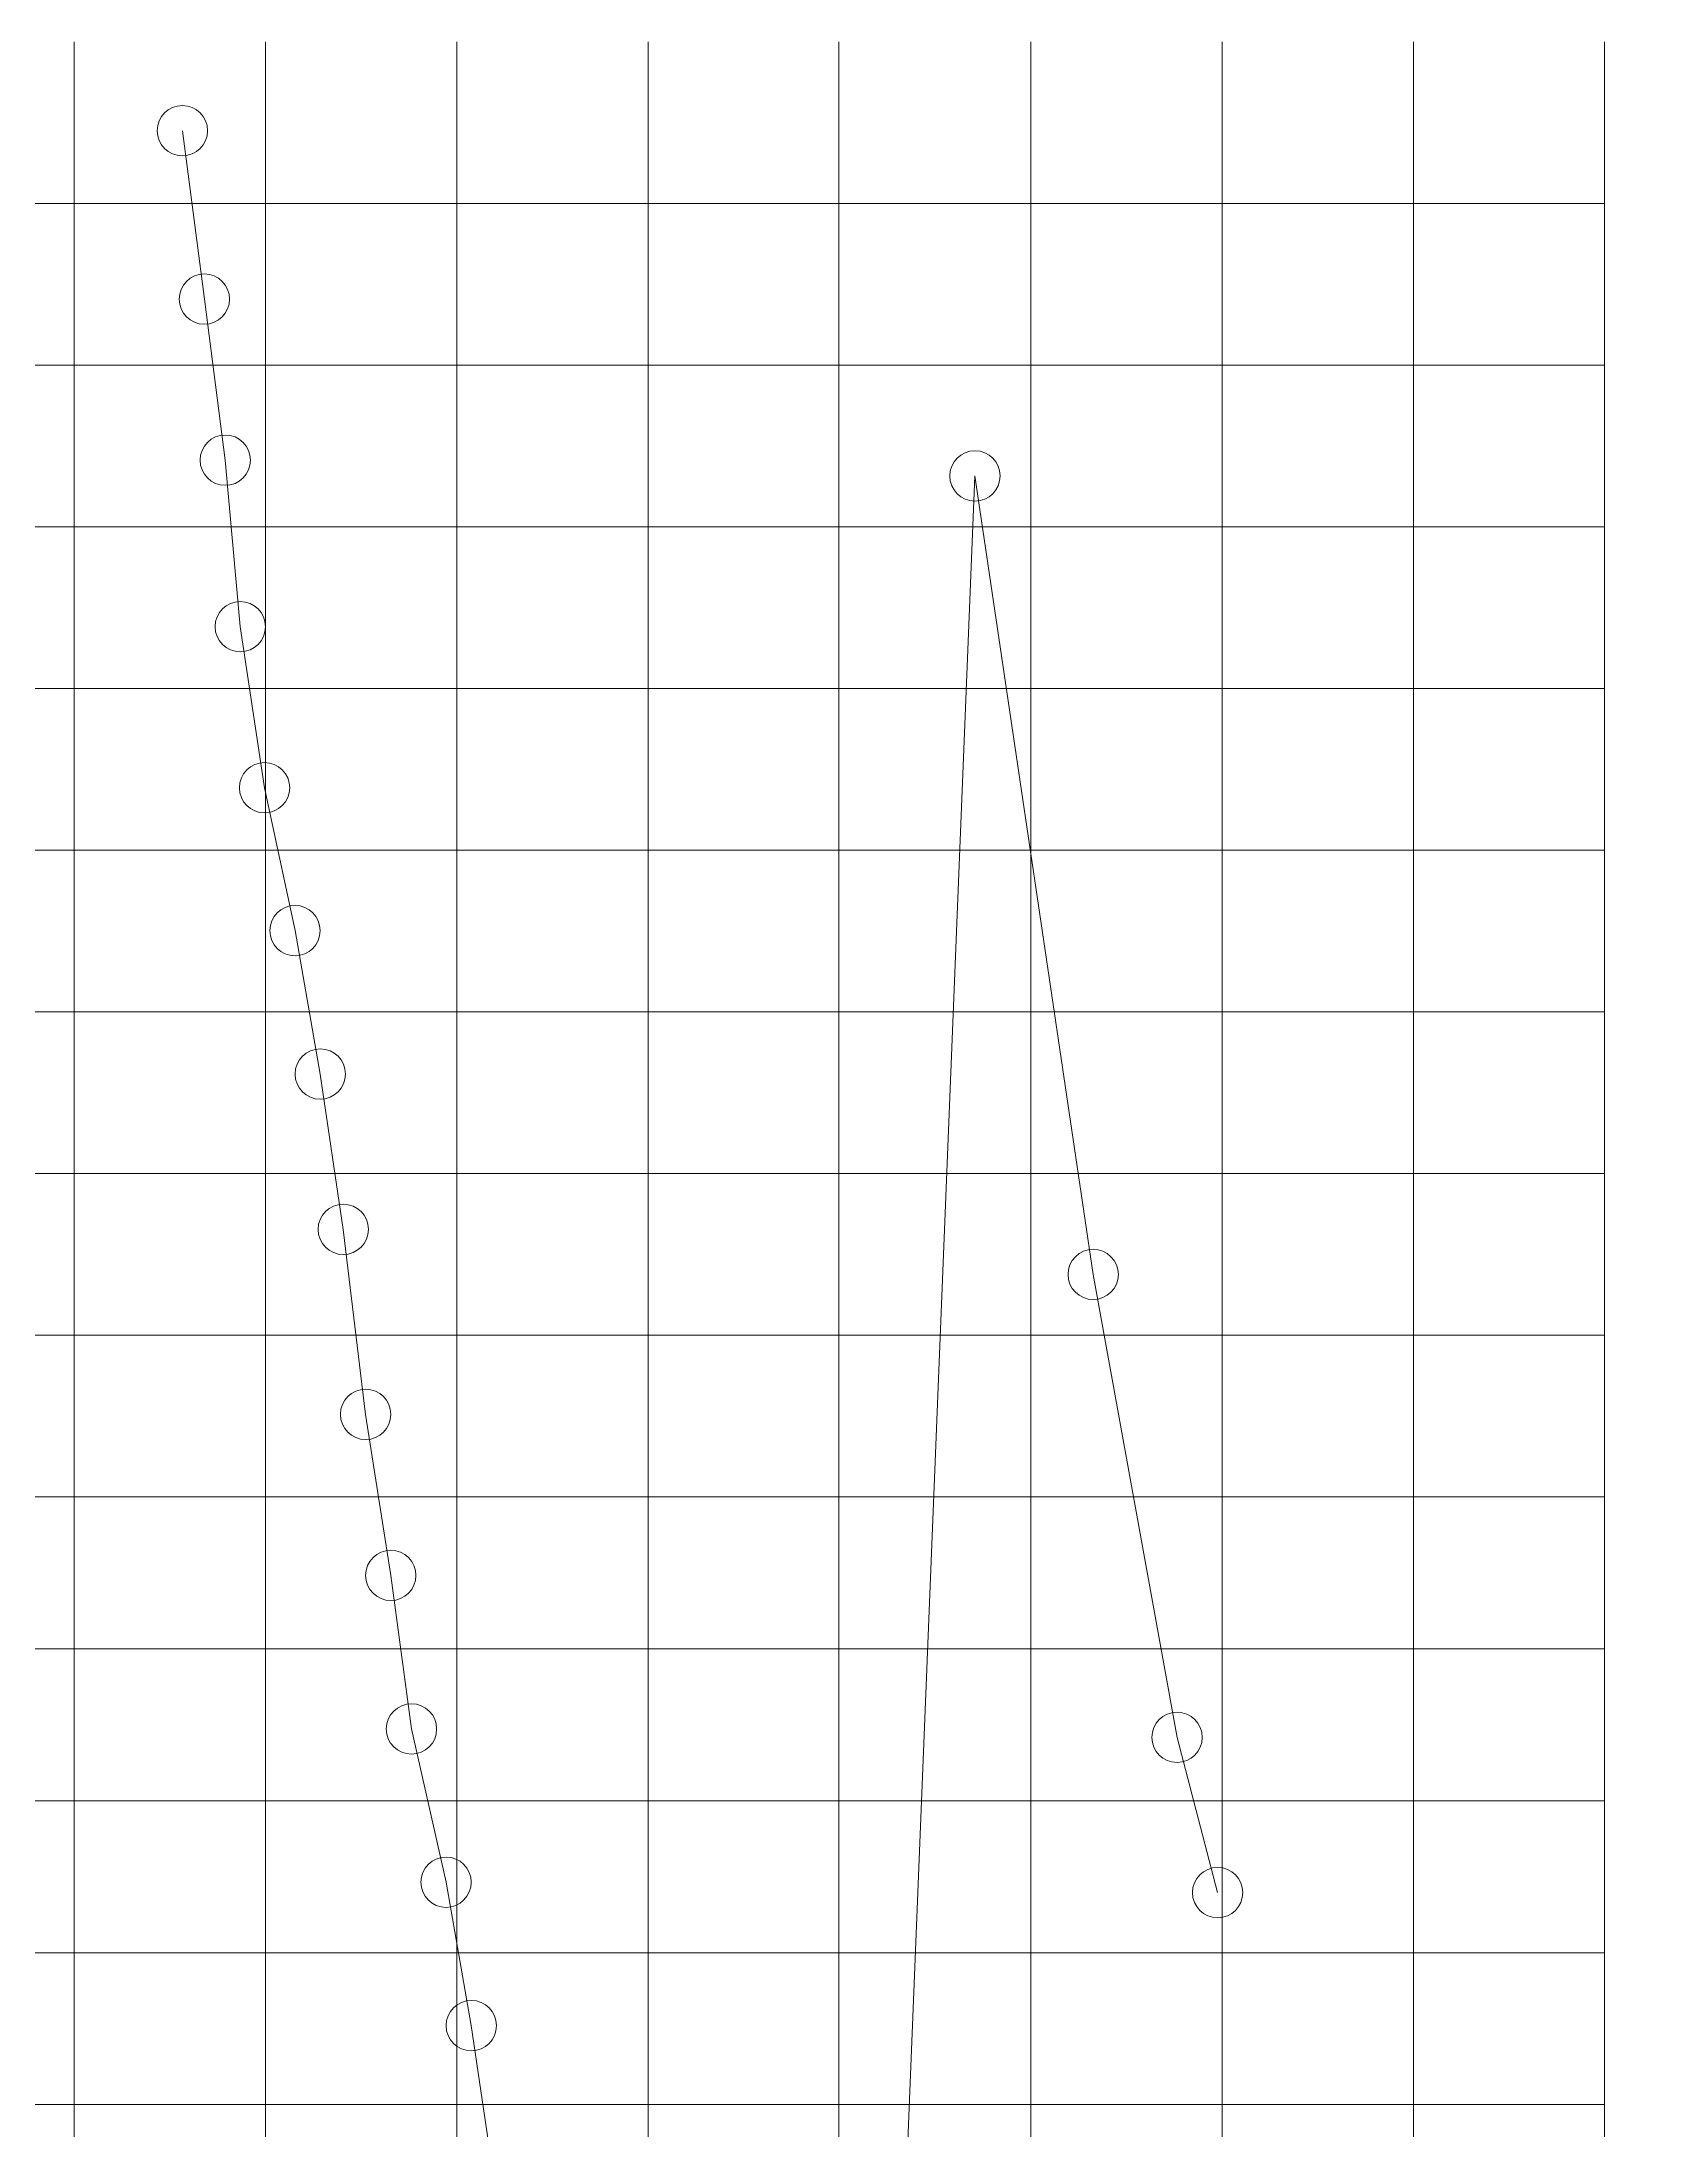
# Model space of a CAD drawing. Header units: inches. Extents: x -211412 to -11687, y -5 to 7052.
# Drawn here: x -210114.6 to -210040.3, y 6577 to 6672.5 of the extents above; entities that cross this region are included whole.
import ezdxf

# ---------------------------------------------------------------- set-up
doc = ezdxf.new("R2010")
doc.units = ezdxf.units.IN
doc.header["$MEASUREMENT"] = 0
doc.layers.get('0').update_dxf_attribs({"lineweight": 0})

msp = doc.modelspace()

# ---------------------------------------------------------------- linework, layer by layer
at = {"color": 7}
for p, q in [((-210113.12, 6672.545), (-210113.12, 6480.872)), ((-210104.368, 6672.545), (-210104.368, 6480.872)), ((-210095.616, 6672.545), (-210095.616, 6480.872)), ((-210086.863, 6672.545), (-210086.863, 6480.872)), ((-210078.14, 6672.545), (-210078.14, 6480.872)), ((-210069.359, 6672.545), (-210069.359, 6480.872)), ((-210060.606, 6672.545), (-210060.606, 6480.872)), ((-210051.854, 6672.545), (-210051.854, 6480.872)), ((-210043.131, 6672.545), (-210043.131, 6480.872)), ((-210311.805, 6665.148), (-210043.131, 6665.148)), ((-210311.805, 6657.751), (-210043.131, 6657.751)), ((-210311.805, 6650.354), (-210043.131, 6650.354)), ((-210311.805, 6642.957), (-210043.131, 6642.957)), ((-210311.805, 6635.559), (-210043.131, 6635.559)), ((-210311.805, 6628.162), (-210043.131, 6628.162)), ((-210311.805, 6620.765), (-210043.131, 6620.765)), ((-210311.805, 6613.368), (-210043.131, 6613.368)), ((-210311.805, 6605.971), (-210043.131, 6605.971)), ((-210311.776, 6599.021), (-210043.102, 6599.021)), ((-210311.805, 6592.071), (-210043.131, 6592.071)), ((-210311.805, 6592.071), (-210043.131, 6592.071)), ((-210311.776, 6585.121), (-210043.102, 6585.121)), ((-210311.805, 6578.171), (-210043.131, 6578.171))]:
    msp.add_line(p, q, dxfattribs=at)
for p, q in [((-210108.17, 6668.478), (-210107.164, 6660.771)), ((-210107.164, 6660.771), (-210106.208, 6653.404)), ((-210106.208, 6653.404), (-210105.524, 6645.787)), ((-210078.727, 6483.56), (-210071.919, 6652.685)), ((-210071.919, 6652.685), (-210066.511, 6616.151)), ((-210105.524, 6645.787), (-210104.412, 6638.417)), ((-210104.412, 6638.417), (-210103.018, 6631.882)), ((-210103.018, 6631.882), (-210101.865, 6625.32)), ((-210101.865, 6625.32), (-210100.812, 6618.214)), ((-210100.812, 6618.214), (-210099.788, 6609.751)), ((-210066.511, 6616.151), (-210062.675, 6594.975)), ((-210099.788, 6609.751), (-210098.636, 6602.382)), ((-210098.636, 6602.382), (-210097.69, 6595.359)), ((-210097.69, 6595.359), (-210096.106, 6588.349)), ((-210062.675, 6594.975), (-210060.819, 6587.874)), ((-210096.106, 6588.349), (-210094.954, 6581.786)), ((-210094.954, 6581.786), (-210093.901, 6574.681))]:
    msp.add_line(p, q)
for centre in [(-210108.17, 6668.478), (-210108.17, 6668.478), (-210108.17, 6668.478), (-210108.17, 6668.478), (-210108.17, 6668.478), (-210108.17, 6668.478), (-210108.17, 6668.478), (-210108.17, 6668.478), (-210108.17, 6668.478), (-210108.17, 6668.478), (-210108.17, 6668.478), (-210108.17, 6668.478), (-210108.17, 6668.478), (-210108.17, 6668.478), (-210108.17, 6668.478), (-210107.164, 6660.771), (-210106.208, 6653.404), (-210071.919, 6652.685), (-210105.524, 6645.787), (-210104.412, 6638.417), (-210103.018, 6631.882), (-210103.018, 6631.882), (-210101.865, 6625.32), (-210101.865, 6625.32), (-210100.812, 6618.214), (-210100.812, 6618.214), (-210066.511, 6616.151), (-210099.788, 6609.751), (-210098.636, 6602.382), (-210097.69, 6595.359), (-210062.675, 6594.975), (-210096.106, 6588.349), (-210096.106, 6588.349), (-210096.106, 6588.349), (-210096.106, 6588.349), (-210060.819, 6587.874), (-210094.954, 6581.786), (-210094.954, 6581.786)]:
    msp.add_circle(centre, 1.151, dxfattribs=at)

doc.saveas('drawing.dxf')
